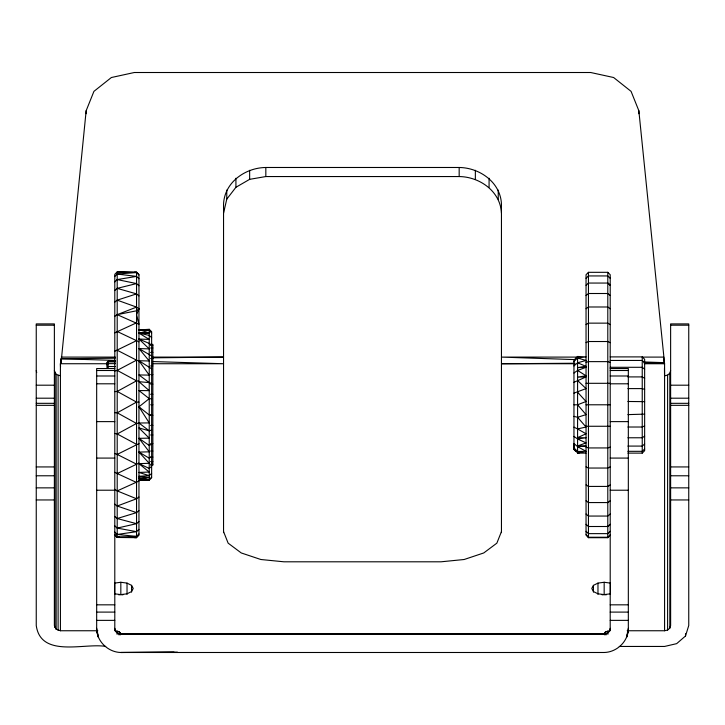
<?xml version="1.0" encoding="UTF-8"?>
<svg xmlns="http://www.w3.org/2000/svg" width="725" height="725" viewBox="0 0 725 725"><rect width="100%" height="100%" fill="white"/><g stroke="black" fill="none" stroke-linecap="round" stroke-linejoin="round"><path stroke-width="1.09" d="M61.009 363.234L86.157 110.717L93.924 91.368L111.369 77.521L134.306 72.509L590.694 72.509L613.631 77.521L631.076 91.368L638.843 110.717L664.58 363.733L664.58 630.75L627.197 630.75M114.795 368.536L96.67 368.536L96.67 628.321C96.507 641.226 108.088 652.255 120.83 652.491L604.17 652.491C616.912 652.255 628.493 641.226 628.33 628.321L628.33 368.536L610.205 368.536M114.795 535.05L117.205 537.461L136.545 537.678L138.955 535.258L138.955 274.521L136.545 272.111L117.205 271.893L114.795 274.313L114.795 628.321C114.749 631.548 117.649 634.303 120.83 634.366L604.17 634.366L604.623 632.617L605.937 631.638L610.205 630.75M610.205 535.286L607.795 537.696L588.455 537.696L586.045 534.842L586.045 274.73L588.455 272.319L607.795 272.319L610.205 274.73L610.205 628.321C610.232 631.566 607.36 634.303 604.17 634.366L525.553 633.559L604.17 633.759M628.33 628.321L626.491 637.574L628.086 631.765M609.752 630.641L610.205 628.321M501.455 532.639L501.455 204.115C500.54 182.365 479.76 167.729 459.17 167.484L265.83 167.484C245.24 167.729 224.46 182.365 223.545 204.115L223.545 532.639M223.545 213.177L226.762 199.157L226.762 190.095M664.58 630.75L667.607 630.052L669.818 628.14L669.818 373.203L670.625 370.584M669.818 628.14L670.625 625.521L670.625 323.903L688.75 323.903L688.75 625.521L685.515 635.988L676.67 643.646L664.58 646.446L619.268 646.446M501.455 531.588L496.861 543.152L483.765 552.948L464.163 559.501L441.045 561.803L283.955 561.803L260.837 559.501L241.235 552.948L228.139 543.152L223.545 531.588M114.795 302.053L117.205 300.15L136.545 307.092L138.955 308.868L136.545 314.804L138.955 324.302L117.205 314.659L114.795 316.299M610.359 594.273L610.359 583.099L604.17 582.266L597.971 583.099L593.44 585.365L591.781 588.464L593.44 591.555L597.971 593.829L606.227 594.844M226.762 199.157L235.924 187.277L249.645 179.338L265.83 176.547L459.17 176.547C479.76 176.791 500.54 191.427 501.455 213.177M115.393 361.286L108.143 361.286L106.938 362.491L106.938 367.593L108.143 366.524L115.393 366.524M573.955 361.512L577.58 358.005L586.045 356.899L577.58 356.455L573.955 360.08L573.955 448.258L577.58 453.116L586.045 453.116L575.768 451.303L573.955 449.455L573.955 447.968L577.58 451.467L586.045 451.322L577.58 446.645L573.955 443.501M627.877 453.116L642.232 453.116L644.643 450.696L644.643 359.292L642.232 356.899L610.205 356.899M143.07 479.569L138.955 480.276L149.232 480.059L151.643 477.648L151.643 331.706L149.232 329.295L138.955 329.957L141.012 330.265M610.205 534.842L607.795 537.243L588.455 537.243L586.045 534.842M151.643 477.222L149.232 479.615L138.955 478.074L149.232 477.639L138.955 476.262L149.232 475.673L151.643 473.407M138.955 274.947L136.545 272.537L117.205 271.893L117.205 537.461L136.545 536.382L138.955 533.99M106.938 363.071L108.143 361.875L115.393 361.875M114.795 276.424L117.205 274.041L136.545 272.537M586.045 278.273L588.455 275.935L607.795 275.935L610.205 278.273M610.205 531.289L607.795 533.636L588.455 533.636L586.045 531.289M644.643 449.002L642.232 451.322L627.877 451.322M114.795 532.096L117.205 534.452L136.545 531.679L138.955 529.377M106.938 364.784L108.143 363.642L115.393 363.642M114.795 281.862L117.205 279.578L136.545 276.397L138.955 278.726M586.045 285.278L588.455 283.058L607.795 283.058L610.205 285.133M586.045 524.293L588.455 526.504L607.795 526.504L610.205 524.293M114.795 525.842L117.205 528.09L136.545 523.695L138.955 521.538M114.795 290.48L117.205 288.36L136.545 283.575L138.955 285.777M573.955 365.926L577.58 362.772L586.045 360.452L577.58 358.005M664.58 375.822L667.607 375.115L669.818 373.203M607.795 526.504L610.205 524.438M644.643 444.017L642.232 446.083L627.877 446.083M151.643 466.383L149.232 468.413L138.955 463.647L149.232 463.302L138.955 452.101L149.232 451.82L138.955 438.335L149.232 438.145L138.955 427.931L149.232 430.831L151.643 429.998M586.045 295.537L588.455 293.507L607.795 293.507L610.205 295.537M610.205 514.034L607.795 516.055L588.455 516.055L586.045 514.034M114.795 516.463L117.205 518.529L136.545 512.629L138.955 510.672M138.955 308.868L136.545 310.798L117.205 314.659L136.545 307.092M149.232 430.831L138.955 423.01L149.232 422.902L138.955 406.825L149.232 398.65L151.643 398.85M586.045 308.768L588.455 306.992L607.795 306.992L610.205 308.768M610.205 500.794L607.795 502.57L588.455 502.57L586.045 500.794M573.955 373.022L577.58 370.448L586.045 367.294L577.58 367.602L586.045 366.379L577.58 362.772M151.643 456.478L149.232 458.182L138.955 452.101M114.795 504.183L117.205 506.032L136.545 498.773L138.955 497.06M644.643 436.124L642.232 437.773L627.877 437.773M586.045 324.628L588.455 323.142L607.795 323.142L610.205 324.628M610.205 484.934L607.795 486.421L588.455 486.421L586.045 484.934M114.795 489.339L117.205 490.907L138.955 481.065M114.795 412.661L117.205 412.806L136.545 402.103L138.955 402.157M114.795 332.829L136.545 322.815M114.795 391.636L117.205 391.418L136.545 380.824L138.955 381.259M114.795 433.459L117.205 433.985L136.545 423.463L138.955 423.119M151.643 444.153L149.232 445.458L138.955 438.335M114.795 371.01L117.205 370.384L136.545 360.162L138.955 360.978M114.795 453.506L117.205 454.412L138.955 443.609M573.955 382.311L586.045 376.909L577.58 377.136L586.045 375.786L577.58 370.448M114.795 351.226L136.545 340.659L138.955 341.819M114.795 472.292L117.205 473.543L138.955 463.094M586.045 342.671L588.455 341.52L607.795 341.52L610.205 342.671M610.205 466.891L607.795 468.042L588.455 468.042L586.045 466.891M644.643 425.91L642.232 427.016L627.877 427.016M573.955 393.14L586.045 388.6L577.58 380.489M573.955 404.786L577.58 404.786L586.045 401.487L577.58 392.198M117.205 300.15L136.545 293.897L138.955 295.918M586.045 362.409L588.455 361.63L607.795 361.63L610.205 362.409M610.205 447.153L607.795 447.941L588.455 447.941L586.045 447.153M573.955 416.358L577.58 417.292L586.045 414.618L577.58 404.786M573.955 427.134L577.58 428.946L586.045 427.016L577.58 417.292M579.701 452.672L577.58 453.116L577.58 356.455M644.643 414.129L627.877 414.618M586.045 383.308L610.205 383.308M610.205 426.264L586.045 426.264M573.955 436.396L577.58 438.96L586.045 437.773L577.58 437.655L586.045 433.786L577.58 428.946M151.643 414.655L149.232 414.981L138.955 406.825M118.773 594.844L127.029 593.829L131.56 591.555L133.219 588.464L131.56 585.365L127.029 583.099L120.83 582.266L114.641 583.099L114.641 594.273M602.103 594.844L610.359 593.829M114.795 534.615L117.205 537.026L119.353 536.862M577.58 446.645L586.045 446.083L577.58 445.975L586.045 442.921L577.58 438.96M134.397 272.228L136.545 272.111L136.545 537.678L134.397 537.606M138.955 480.276L149.232 479.832L138.955 478.074M115.239 358.195L61.09 358.739L60.42 363.733L60.42 630.75L97.802 630.75M152.468 357.824L223.545 357.099L152.549 357.099M151.643 383.326L149.232 382.619L138.955 374.943L149.232 375.115L138.955 360.724L149.232 360.987L138.955 348.571L149.232 348.897L138.955 339.046L149.232 339.427L138.955 333.101L149.232 333.011L138.955 329.513L149.232 329.957L138.955 329.957M575.016 363.252L501.455 363.733L574.581 363.733M644.036 362.799L664.408 362.663L644.036 361.965M174.036 652.138L120.83 652.491L177.426 652.138M36.25 325.199L54.375 325.199M670.625 325.199L688.75 325.199M150.628 344.366L152.857 344.366L152.857 465.196L150.628 465.196M150.628 345.281L152.857 345.281M150.628 348.009L152.857 348.009M150.628 352.459L152.857 352.459M61.262 357.099L115.357 357.099M576.964 357.099L501.455 357.099L575.016 359.609M642.323 357.099L663.737 357.099L663.901 363.696M150.628 358.503L152.857 358.503M610.205 360.452L642.232 360.452L644.643 362.672M106.539 363.733L60.42 363.733L60.528 366.959M152.667 363.733L223.545 363.733L152.468 361.548M644.335 363.733L664.58 363.733M150.628 365.953L152.857 365.953M610.205 367.294L642.232 367.294L644.643 369.17M96.67 370.502L114.795 370.502M610.205 370.502L628.33 370.502M150.628 374.571L152.857 374.571M96.67 375.994L114.795 375.994M610.205 375.994L628.33 375.994M627.877 376.909L642.232 376.909L644.643 378.305M96.67 383.797L114.795 383.797M610.205 383.797L628.33 383.797M150.628 384.123L152.857 384.123M36.25 385.192L54.375 385.192M670.625 385.192L688.75 385.192M627.877 388.6L642.232 388.6L644.643 389.407M150.628 394.291L152.857 394.291M36.25 398.197L54.375 398.197M670.625 398.197L688.75 398.197M627.877 401.487L644.643 401.65M36.25 403.327L54.375 403.327M670.625 403.327L688.75 403.327M150.628 404.786L152.857 404.786M586.045 404.786L610.205 404.786M36.25 405.329L54.375 405.329M670.625 405.329L688.75 405.329M150.628 415.271L152.857 415.271M96.67 421.624L114.795 421.624M610.205 421.624L628.33 421.624M150.628 425.448L152.857 425.448M150.628 434.991L152.857 434.991M150.628 443.618L152.857 443.618M150.628 451.068L152.857 451.068M150.628 457.103L152.857 457.103M96.67 458.082L114.795 458.082M610.205 458.082L628.33 458.082M150.628 461.553L152.857 461.553M150.628 464.281L152.857 464.281M36.25 466.936L54.375 466.936M670.625 466.936L688.75 466.936M36.25 475.781L54.375 475.781M670.625 475.781L688.75 475.781M36.25 487.862L54.375 487.862M670.625 487.862L688.75 487.862M96.67 490.218L114.795 490.218M610.205 490.218L628.33 490.218M36.25 499.951L54.375 499.951M670.625 499.951L688.75 499.951M96.67 604.831L114.795 604.831M610.205 604.831L628.33 604.831M96.67 612.099L114.795 612.099M610.205 612.099L628.33 612.099M96.67 620.364L114.795 620.364M610.205 620.364L628.33 620.364M114.795 630.75L119.063 631.638L120.821 633.559L604.179 633.559M105.732 646.446C84.825 642.64 40.827 658.4 36.25 625.521L36.25 323.903L54.375 323.903L54.375 625.521L56.142 629.218L60.42 630.75M115.239 360.407L61.09 358.739L61.19 362.98M117.205 537.026L129.023 537.424M138.955 332.594L149.232 333.011M149.232 382.619L138.955 381.676L149.232 390.639L138.955 390.548L149.232 398.65M117.205 534.452L136.545 536.382M138.955 329.513L149.232 330.618L151.643 332.993M117.205 274.041L136.545 276.397M114.641 593.829L122.897 594.844M54.375 370.584L56.142 374.29L60.42 375.822M117.205 528.09L136.545 531.679M117.205 279.578L136.545 283.575M138.955 333.101L149.232 335.412L151.643 337.632M117.205 518.529L136.545 523.695M117.205 288.36L136.545 293.897M149.232 475.673L138.955 472.437L149.232 472.048L138.955 463.647M117.205 506.032L136.545 512.629M117.205 490.907L136.545 498.773M138.955 339.046L149.232 343.451L151.643 345.408M117.205 473.543L136.545 482.478M117.205 331.497L136.545 340.659M151.643 368.808L138.955 360.724M117.205 454.412L136.545 464.172M117.205 350.229L136.545 360.162M117.205 433.985L136.545 444.325M117.205 370.384L136.545 380.824M117.205 412.806L136.545 423.463M117.205 391.418L136.545 402.103M577.58 451.467L573.955 449.455L573.955 444.615M138.955 348.571L151.643 355.966M607.795 283.058L610.205 285.278M114.849 629.182L115.248 630.641L114.795 628.321M96.905 631.702L98.509 637.574L96.67 628.321M36.25 370.584L36.712 372.587M120.821 633.559L120.83 634.366M664.463 368.255L664.544 376.076M685.515 633.732L685.515 635.988M667.607 375.115L667.607 630.052M642.232 356.899L642.232 453.116M638.843 110.717L638.843 113.734M607.894 630.986L607.894 634.348M607.795 272.319L607.795 537.696M605.937 631.638L605.937 635M604.623 632.617L604.623 634.864M604.17 582.266L604.17 594.563M597.971 583.099L597.971 594.273M593.44 585.365L593.44 592.071M588.455 272.319L588.455 537.696M498.238 190.095L498.238 199.157M489.076 178.214L489.076 187.277M475.355 170.275L475.355 179.338M459.17 167.484L459.17 176.547M265.83 167.484L265.83 176.547M249.645 170.275L249.645 179.338M235.924 178.214L235.924 187.277M149.232 329.295L149.232 480.059M131.56 585.365L131.56 592.071M127.029 583.099L127.029 594.273M120.83 582.266L120.83 594.563M120.377 632.617L120.377 634.864M119.063 631.638L119.063 635M117.106 630.986L117.106 634.348M108.143 361.286L108.143 368.49M86.157 110.717L86.157 113.734M58.109 375.423L58.109 630.351M56.142 374.29L56.142 629.218M54.837 372.587L54.837 627.524M199.448 633.559L120.83 633.759L199.448 634.366L199.448 633.559"/></g></svg>
